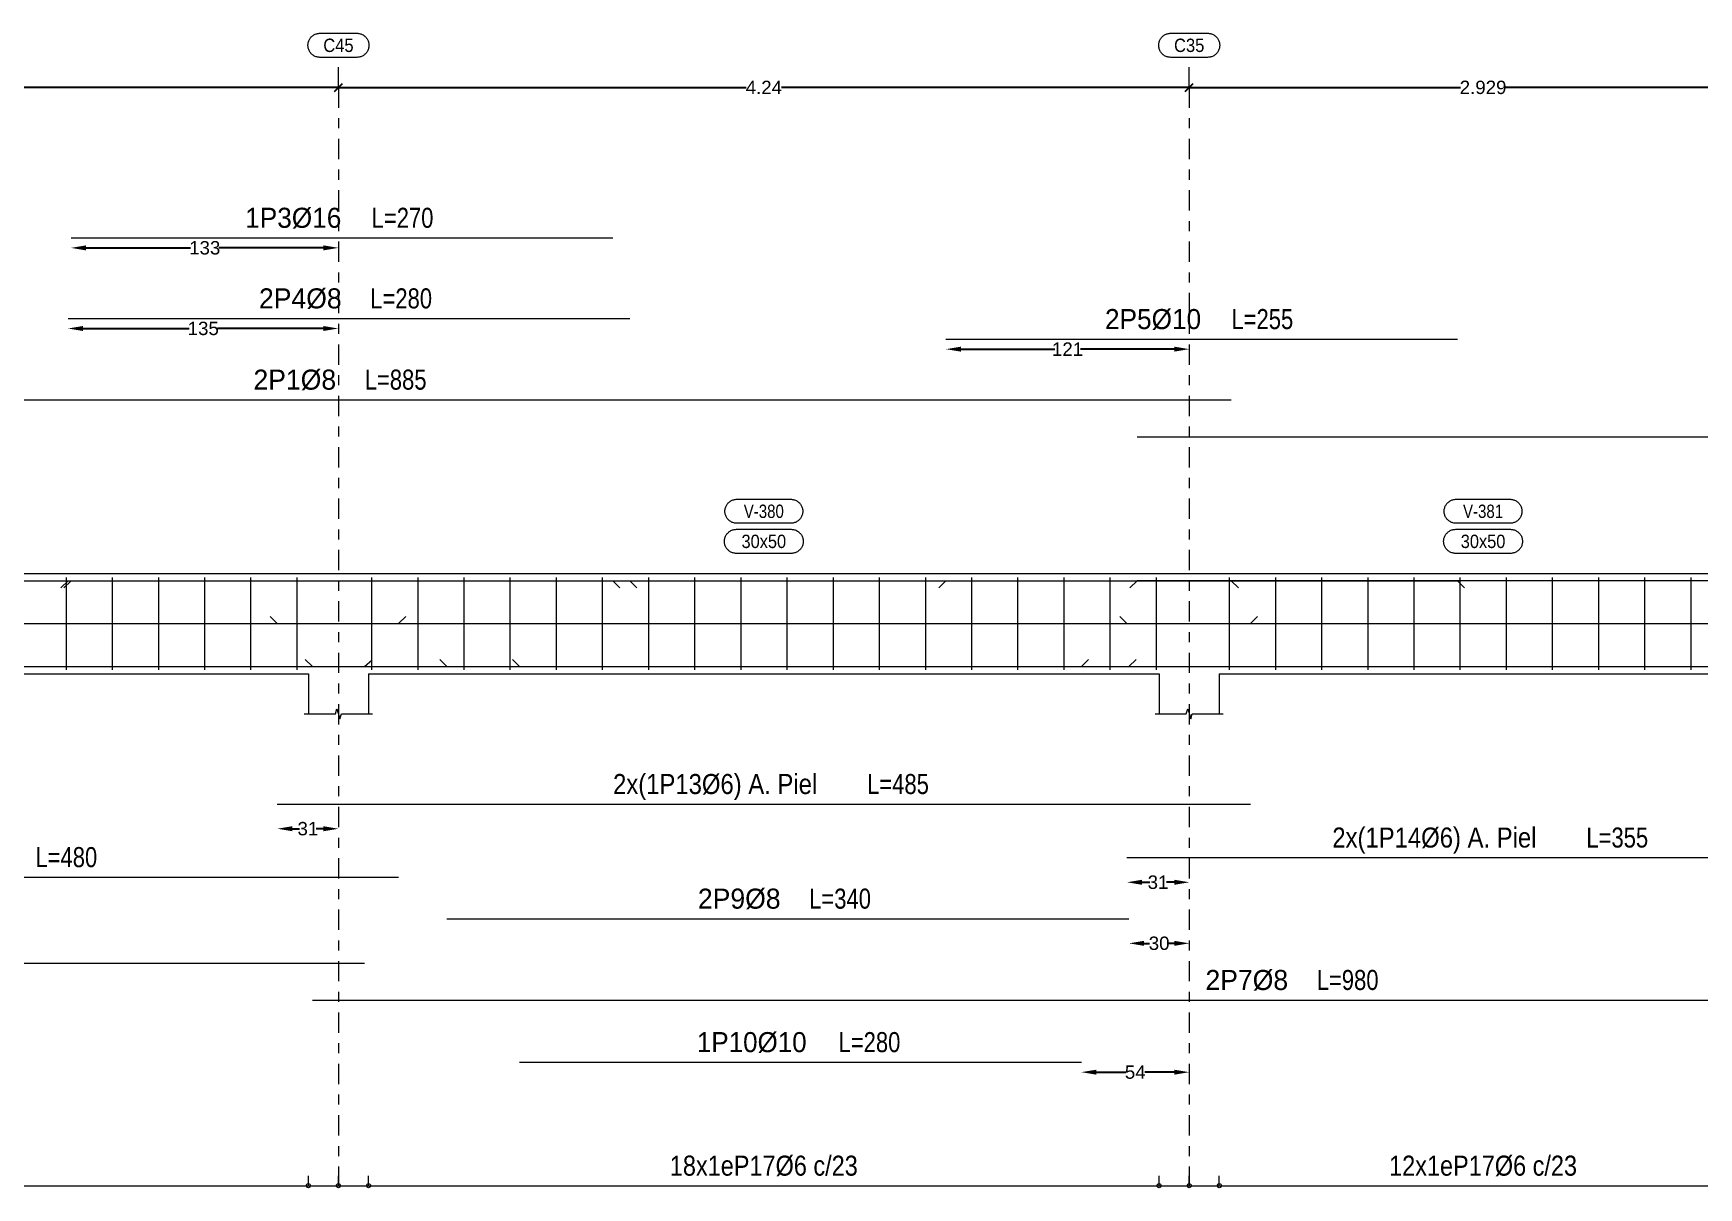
# Model space of a CAD drawing. Header units: millimetres. Extents: x 3 to 479, y -191 to 120.
# Drawn here: x 181.52 to 198.12, y -171.42 to -159.9 of the extents above; entities that cross this region are included whole.
import ezdxf
from ezdxf.enums import TextEntityAlignment as Align

# ---------------------------------------------------------------- set-up
doc = ezdxf.new("R2010")
doc.units = ezdxf.units.MM
doc.linetypes.add('CYPE_RAYAPUNTO', pattern=[0.4125, 0.2025, -0.105, 0, -0.105])
for name, color, linetype, lineweight in [('ALZ_ARM_LONG_ARM_TEXTOS', 3, 'Continuous', 9), ('ALZ_ARM_LONG_TXT_LONG', 3, 'Continuous', 9), ('ALZ_ARM_TRANS_TXT_EST', 3, 'Continuous', 9), ('ALZ_CONT_NUDOS', 122, 'Continuous', 9), ('ALZ_CONT_VIG_HORMIGON', 2, 'Continuous', 9), ('ALZ_COT_COT_ARM', 3, 'Continuous', 0), ('ALZ_COT_COT_EST', 3, 'Continuous', 0), ('ALZ_COT_COT_LIN_APOYOS', 2, 'CYPE_RAYAPUNTO', 0), ('ALZ_COT_LONGITUD_PROYECTADA', 122, 'Continuous', 0), ('ALZ_REF_COT_LIN_AUX_COTA', 2, 'CYPE_RAYAPUNTO', 9), ('ALZ_REF_REF_NOMBRE', 3, 'Continuous', 9), ('ALZ_REF_REF_REFERENCIA', 3, 'Continuous', 9), ('ALZ_REF_TEXTO_REF_NOMBRE', 3, 'Continuous', 9), ('ALZ_REF_TEXTO_REF_REFERENCIA', 3, 'Continuous', 9), ('ARM_LONGITUDINAL_Ø10', 103, 'Continuous', 9), ('ARM_LONGITUDINAL_Ø16', 212, 'Continuous', 9), ('ARM_LONGITUDINAL_Ø6', 151, 'Continuous', 9), ('ARM_LONGITUDINAL_Ø8', 32, 'Continuous', 9), ('ARM_TRANSVERSAL_Ø6', 151, 'Continuous', 9)]:
    doc.layers.add(name, color=color, linetype=linetype, lineweight=lineweight)
doc.styles.add('CYPETXT_0.2_romans', font='arial.ttf', dxfattribs={"height": 0.133333})
doc.styles.add('CYPETXT_romans', font='arial.ttf', dxfattribs={"height": 0.2})
doc.dimstyles.new('cype_arrow', dxfattribs={"dimtxt": 0.18, "dimasz": 0.15, "dimexe": 0.05, "dimexo": 0.05, "dimgap": 0, "dimtad": 0, "dimdec": 4, "dimzin": 0, "dimdsep": 46, "dimtxsty": 'CYPETXT_0.2_romans', "dimcen": 0.09, "dimadec": 0, "dimazin": 0, "dimtfac": 1, "dimtdec": 4, "dimtofl": 0, "dimtmove": 2, "dimatfit": 3, "dimfxl": 1, "dimtolj": 1, "dimtzin": 0, "dimarcsym": 0})
doc.dimstyles.new('cype_oblique', dxfattribs={"dimtxt": 0.18, "dimasz": 0.18, "dimexe": 0.05, "dimexo": 0.05, "dimgap": 0, "dimtad": 0, "dimdec": 4, "dimzin": 0, "dimdsep": 46, "dimtxsty": 'CYPETXT_0.2_romans', "dimblk": 'OBLIQUE', "dimtsz": 0.04, "dimcen": 0.09, "dimadec": 0, "dimazin": 0, "dimtfac": 1, "dimtdec": 4, "dimtofl": 0, "dimtmove": 2, "dimatfit": 3, "dimfxl": 1, "dimtolj": 1, "dimtzin": 0, "dimarcsym": 0})

# ---------------------------------------------------------------- blocks, each defined once
blk = doc.blocks.new('*D824')
at = {"layer": 'ALZ_COT_LONGITUD_PROYECTADA', "color": 0, "lineweight": -2, "transparency": 16777216}
for p, q in [((175.685, -160.482), (175.765, -160.402)), ((175.725, -160.442), (179.969, -160.442)), ((184.565, -160.442), (180.32, -160.442)), ((184.525, -160.482), (184.605, -160.402))]:
    blk.add_line(p, q, dxfattribs=at)
at = {"layer": 'Defpoints', "color": 0, "transparency": 16777216}
for p in [(175.725, -160.442), (175.725, -160.442), (184.565, -160.442)]:
    blk.add_point(p, dxfattribs=at)
at = {"layer": 'ALZ_COT_LONGITUD_PROYECTADA', "color": 0, "transparency": 16777216, "insert": (180.145, -160.442), "char_height": 0.1333, "attachment_point": 5, "style": 'CYPETXT_0.2_romans'}
blk.add_mtext('\\A1;4.42', dxfattribs=at)
blk = doc.blocks.new('_OBLIQUE')
at = {"color": 0, "linetype": 'ByBlock', "lineweight": -2}
blk.add_line((-0.5, -0.5), (0.5, 0.5), dxfattribs=at)
blk = doc.blocks.new('*D825')
at = {"layer": 'ALZ_COT_LONGITUD_PROYECTADA', "color": 0, "lineweight": -2, "transparency": 16777216}
for p, q in [((184.525, -160.482), (184.605, -160.402)), ((184.565, -160.442), (188.629, -160.442)), ((193.045, -160.442), (188.98, -160.442)), ((193.005, -160.482), (193.085, -160.402))]:
    blk.add_line(p, q, dxfattribs=at)
at = {"layer": 'Defpoints', "color": 0, "transparency": 16777216}
for p in [(184.565, -160.442), (184.565, -160.442), (193.045, -160.442)]:
    blk.add_point(p, dxfattribs=at)
at = {"layer": 'ALZ_COT_LONGITUD_PROYECTADA', "color": 0, "transparency": 16777216, "insert": (188.805, -160.442), "char_height": 0.1333, "attachment_point": 5, "style": 'CYPETXT_0.2_romans'}
blk.add_mtext('\\A1;4.24', dxfattribs=at)
blk = doc.blocks.new('*D826')
at = {"layer": 'ALZ_COT_LONGITUD_PROYECTADA', "color": 0, "lineweight": -2, "transparency": 16777216}
for p, q in [((193.005, -160.482), (193.085, -160.402)), ((193.045, -160.442), (195.748, -160.442)), ((198.903, -160.442), (196.2, -160.442)), ((198.863, -160.482), (198.943, -160.402))]:
    blk.add_line(p, q, dxfattribs=at)
at = {"layer": 'Defpoints', "color": 0, "transparency": 16777216}
for p in [(193.045, -160.442), (193.045, -160.442), (198.903, -160.442)]:
    blk.add_point(p, dxfattribs=at)
at = {"layer": 'ALZ_COT_LONGITUD_PROYECTADA', "color": 0, "transparency": 16777216, "insert": (195.974, -160.442), "char_height": 0.1333, "attachment_point": 5, "style": 'CYPETXT_0.2_romans'}
blk.add_mtext('\\A1;2.929', dxfattribs=at)
blk = doc.blocks.new('*D829')
at = {"layer": 'ALZ_COT_COT_ARM', "color": 0, "lineweight": -2, "transparency": 16777216}
for p, q in [((184.105, -167.835), (184.177, -167.835)), ((184.415, -167.835), (184.342, -167.835))]:
    blk.add_line(p, q, dxfattribs=at)
at = {"layer": 'ALZ_COT_COT_ARM', "color": 0, "transparency": 16777216}
for points in [[(184.105, -167.81), (184.105, -167.86), (183.955, -167.835)], [(184.415, -167.81), (184.415, -167.86), (184.565, -167.835)]]:
    blk.add_solid(points, dxfattribs=at)
at = {"layer": 'Defpoints', "color": 0, "transparency": 16777216}
for p in [(183.955, -167.835), (184.565, -167.835), (184.565, -167.835)]:
    blk.add_point(p, dxfattribs=at)
at = {"layer": 'ALZ_COT_COT_ARM', "color": 0, "transparency": 16777216, "insert": (184.26, -167.835), "char_height": 0.1333, "attachment_point": 5, "style": 'CYPETXT_0.2_romans'}
blk.add_mtext('\\A1;31', dxfattribs=at)
blk = doc.blocks.new('*D830')
at = {"layer": 'ALZ_COT_COT_ARM', "color": 0, "lineweight": -2, "transparency": 16777216}
for p, q in [((192.574, -168.369), (192.652, -168.369)), ((192.895, -168.369), (192.817, -168.369))]:
    blk.add_line(p, q, dxfattribs=at)
at = {"layer": 'ALZ_COT_COT_ARM', "color": 0, "transparency": 16777216}
for points in [[(192.574, -168.344), (192.574, -168.394), (192.424, -168.369)], [(192.895, -168.344), (192.895, -168.394), (193.045, -168.369)]]:
    blk.add_solid(points, dxfattribs=at)
at = {"layer": 'Defpoints', "color": 0, "transparency": 16777216}
for p in [(192.424, -168.369), (193.045, -168.369), (193.045, -168.369)]:
    blk.add_point(p, dxfattribs=at)
at = {"layer": 'ALZ_COT_COT_ARM', "color": 0, "transparency": 16777216, "insert": (192.734, -168.369), "char_height": 0.1333, "attachment_point": 5, "style": 'CYPETXT_0.2_romans'}
blk.add_mtext('\\A1;31', dxfattribs=at)
blk = doc.blocks.new('*D832')
at = {"layer": 'ALZ_COT_COT_ARM', "color": 0, "lineweight": -2, "transparency": 16777216}
for p, q in [((182.049, -162.042), (183.091, -162.042)), ((184.415, -162.042), (183.373, -162.042))]:
    blk.add_line(p, q, dxfattribs=at)
at = {"layer": 'ALZ_COT_COT_ARM', "color": 0, "transparency": 16777216}
for points in [[(182.049, -162.017), (182.049, -162.067), (181.899, -162.042)], [(184.415, -162.017), (184.415, -162.067), (184.565, -162.042)]]:
    blk.add_solid(points, dxfattribs=at)
at = {"layer": 'Defpoints', "color": 0, "transparency": 16777216}
for p in [(181.899, -162.042), (184.565, -162.042), (184.565, -162.042)]:
    blk.add_point(p, dxfattribs=at)
at = {"layer": 'ALZ_COT_COT_ARM', "color": 0, "transparency": 16777216, "insert": (183.232, -162.042), "char_height": 0.1333, "attachment_point": 5, "style": 'CYPETXT_0.2_romans'}
blk.add_mtext('\\A1;133', dxfattribs=at)
blk = doc.blocks.new('*D833')
at = {"layer": 'ALZ_COT_COT_ARM', "color": 0, "lineweight": -2, "transparency": 16777216}
for p, q in [((182.02, -162.846), (183.075, -162.846)), ((184.415, -162.846), (183.359, -162.846))]:
    blk.add_line(p, q, dxfattribs=at)
at = {"layer": 'ALZ_COT_COT_ARM', "color": 0, "transparency": 16777216}
for points in [[(182.02, -162.821), (182.02, -162.871), (181.87, -162.846)], [(184.415, -162.821), (184.415, -162.871), (184.565, -162.846)]]:
    blk.add_solid(points, dxfattribs=at)
at = {"layer": 'Defpoints', "color": 0, "transparency": 16777216}
for p in [(181.87, -162.846), (184.565, -162.846), (184.565, -162.846)]:
    blk.add_point(p, dxfattribs=at)
at = {"layer": 'ALZ_COT_COT_ARM', "color": 0, "transparency": 16777216, "insert": (183.217, -162.846), "char_height": 0.1333, "attachment_point": 5, "style": 'CYPETXT_0.2_romans'}
blk.add_mtext('\\A1;135', dxfattribs=at)
blk = doc.blocks.new('*D834')
at = {"layer": 'ALZ_COT_COT_ARM', "color": 0, "lineweight": -2, "transparency": 16777216}
for p, q in [((190.77, -163.052), (191.704, -163.052)), ((192.895, -163.052), (191.96, -163.052))]:
    blk.add_line(p, q, dxfattribs=at)
at = {"layer": 'ALZ_COT_COT_ARM', "color": 0, "transparency": 16777216}
for points in [[(190.77, -163.027), (190.77, -163.077), (190.62, -163.052)], [(192.895, -163.027), (192.895, -163.077), (193.045, -163.052)]]:
    blk.add_solid(points, dxfattribs=at)
at = {"layer": 'Defpoints', "color": 0, "transparency": 16777216}
for p in [(190.62, -163.052), (193.045, -163.052), (193.045, -163.052)]:
    blk.add_point(p, dxfattribs=at)
at = {"layer": 'ALZ_COT_COT_ARM', "color": 0, "transparency": 16777216, "insert": (191.832, -163.052), "char_height": 0.1333, "attachment_point": 5, "style": 'CYPETXT_0.2_romans'}
blk.add_mtext('\\A1;121', dxfattribs=at)
blk = doc.blocks.new('*D835')
at = {"layer": 'ALZ_COT_COT_ARM', "color": 0, "lineweight": -2, "transparency": 16777216}
for p, q in [((192.595, -168.978), (192.649, -168.978)), ((192.895, -168.978), (192.84, -168.978))]:
    blk.add_line(p, q, dxfattribs=at)
at = {"layer": 'ALZ_COT_COT_ARM', "color": 0, "transparency": 16777216}
for points in [[(192.595, -168.953), (192.595, -169.003), (192.445, -168.978)], [(192.895, -168.953), (192.895, -169.003), (193.045, -168.978)]]:
    blk.add_solid(points, dxfattribs=at)
at = {"layer": 'Defpoints', "color": 0, "transparency": 16777216}
for p in [(192.445, -168.978), (193.045, -168.978), (193.045, -168.978)]:
    blk.add_point(p, dxfattribs=at)
at = {"layer": 'ALZ_COT_COT_ARM', "color": 0, "transparency": 16777216, "insert": (192.745, -168.978), "char_height": 0.1333, "attachment_point": 5, "style": 'CYPETXT_0.2_romans'}
blk.add_mtext('\\A1;30', dxfattribs=at)
blk = doc.blocks.new('*D836')
at = {"layer": 'ALZ_COT_COT_ARM', "color": 0, "lineweight": -2, "transparency": 16777216}
for p, q in [((192.12, -170.263), (192.412, -170.263)), ((192.895, -170.263), (192.602, -170.263))]:
    blk.add_line(p, q, dxfattribs=at)
at = {"layer": 'ALZ_COT_COT_ARM', "color": 0, "transparency": 16777216}
for points in [[(192.12, -170.238), (192.12, -170.288), (191.97, -170.263)], [(192.895, -170.238), (192.895, -170.288), (193.045, -170.263)]]:
    blk.add_solid(points, dxfattribs=at)
at = {"layer": 'Defpoints', "color": 0, "transparency": 16777216}
for p in [(191.97, -170.263), (193.045, -170.263), (193.045, -170.263)]:
    blk.add_point(p, dxfattribs=at)
at = {"layer": 'ALZ_COT_COT_ARM', "color": 0, "transparency": 16777216, "insert": (192.507, -170.263), "char_height": 0.1333, "attachment_point": 5, "style": 'CYPETXT_0.2_romans'}
blk.add_mtext('\\A1;54', dxfattribs=at)

msp = doc.modelspace()

# ---------------------------------------------------------------- linework, layer by layer
at = {"layer": 'ALZ_CONT_NUDOS'}
for p, q in [((184.26451, -166.28897), (184.26451, -166.68897)), ((184.86451, -166.28897), (184.86451, -166.68897)), ((192.74451, -166.28897), (192.74451, -166.68897)), ((193.34451, -166.28897), (193.34451, -166.68897))]:
    msp.add_line(p, q, dxfattribs=at)
for points in [[(184.26451, -165.28897), (184.86451, -165.28897)], [(192.74451, -165.28897), (193.34451, -165.28897)], [(184.22451, -166.68897), (184.53451, -166.68897), (184.54951, -166.63897), (184.57951, -166.73897), (184.59451, -166.68897), (184.90451, -166.68897)], [(192.70451, -166.68897), (193.01451, -166.68897), (193.02951, -166.63897), (193.05951, -166.73897), (193.07451, -166.68897), (193.38451, -166.68897)]]:
    msp.add_lwpolyline(points, dxfattribs=at)
at = {"layer": 'ALZ_CONT_VIG_HORMIGON'}
for p, q in [((176.67451, -165.28897), (184.26451, -165.28897)), ((184.86451, -165.28897), (192.74451, -165.28897)), ((193.34451, -165.28897), (198.60308, -165.28897)), ((176.67451, -166.28897), (184.26451, -166.28897)), ((184.86451, -166.28897), (192.74451, -166.28897)), ((193.34451, -166.28897), (198.60308, -166.28897))]:
    msp.add_line(p, q, dxfattribs=at)
at = {"layer": 'ALZ_COT_COT_EST'}
for p, q in [((184.26451, -171.39519), (184.26451, -171.29519)), ((184.56451, -171.39519), (184.56451, -171.29519)), ((184.86451, -171.39519), (184.86451, -171.29519)), ((192.74451, -171.39519), (192.74451, -171.29519)), ((193.04451, -171.39519), (193.04451, -171.29519)), ((193.34451, -171.39519), (193.34451, -171.29519))]:
    msp.add_line(p, q, dxfattribs=at)
for points in [[(176.67451, -171.39519), (184.26451, -171.39519), (184.26451, -171.29519)], [(184.26451, -171.39519), (184.56451, -171.39519), (184.56451, -171.29519)], [(184.56451, -171.39519), (184.86451, -171.39519), (184.86451, -171.29519)], [(184.86451, -171.39519), (192.74451, -171.39519), (192.74451, -171.29519)], [(192.74451, -171.39519), (193.04451, -171.39519), (193.04451, -171.29519)], [(193.04451, -171.39519), (193.34451, -171.39519), (193.34451, -171.29519)], [(193.34451, -171.39519), (198.60308, -171.39519), (198.60308, -171.29519)]]:
    msp.add_lwpolyline(points, dxfattribs=at)
for centre in [(184.26451, -171.39519), (184.26451, -171.39519), (184.56451, -171.39519), (184.56451, -171.39519), (184.86451, -171.39519), (184.86451, -171.39519), (192.74451, -171.39519), (192.74451, -171.39519), (193.04451, -171.39519), (193.04451, -171.39519), (193.34451, -171.39519), (193.34451, -171.39519)]:
    msp.add_circle(centre, 0.02, dxfattribs=at)
at = {"layer": 'ALZ_COT_COT_LIN_APOYOS'}
for p, q in [((184.56451, -160.44176), (184.56451, -171.39519)), ((193.04451, -160.44176), (193.04451, -171.39519))]:
    msp.add_line(p, q, dxfattribs=at)
at = {"layer": 'ALZ_REF_COT_LIN_AUX_COTA'}
for p, q in [((184.56451, -160.44176), (184.56451, -160.14176)), ((193.04451, -160.44176), (193.04451, -160.14176))]:
    msp.add_line(p, q, dxfattribs=at)
at = {"layer": 'ALZ_REF_REF_NOMBRE'}
for points in [[(189.07251, -164.54897), (189.08052, -164.54924), (189.0885, -164.55004), (189.09641, -164.55138), (189.10421, -164.55324), (189.11187, -164.55561), (189.11935, -164.55849), (189.12663, -164.56187), (189.13366, -164.56572), (189.14042, -164.57004), (189.14688, -164.5748), (189.153, -164.57997), (189.15876, -164.58555), (189.16414, -164.5915), (189.16911, -164.59779), (189.17365, -164.6044), (189.17774, -164.6113), (189.18136, -164.61846), (189.18449, -164.62584), (189.18712, -164.63342), (189.18924, -164.64115), (189.19083, -164.64901), (189.1919, -164.65696), (189.19244, -164.66496), (189.19244, -164.67298), (189.1919, -164.68098), (189.19083, -164.68893), (189.18924, -164.69679), (189.18712, -164.70453), (189.18449, -164.7121), (189.18136, -164.71949), (189.17774, -164.72664), (189.17365, -164.73354), (189.16911, -164.74015), (189.16414, -164.74645), (189.15876, -164.7524), (189.153, -164.75797), (189.14688, -164.76315), (189.14042, -164.76791), (189.13366, -164.77222), (189.12663, -164.77608), (189.11935, -164.77945), (189.11187, -164.78233), (189.10421, -164.78471), (189.09641, -164.78657), (189.0885, -164.7879), (189.08052, -164.7887), (189.07251, -164.78897), (188.53651, -164.78897), (188.52849, -164.7887), (188.52051, -164.7879), (188.5126, -164.78657), (188.5048, -164.78471), (188.49714, -164.78233), (188.48966, -164.77945), (188.48238, -164.77608), (188.47535, -164.77222), (188.46859, -164.76791), (188.46214, -164.76315), (188.45601, -164.75797), (188.45025, -164.7524), (188.44487, -164.74645), (188.4399, -164.74015), (188.43536, -164.73354), (188.43127, -164.72664), (188.42765, -164.71949), (188.42452, -164.7121), (188.42189, -164.70453), (188.41977, -164.69679), (188.41818, -164.68893), (188.41711, -164.68098), (188.41657, -164.67298), (188.41657, -164.66496), (188.41711, -164.65696), (188.41818, -164.64901), (188.41977, -164.64115), (188.42189, -164.63342), (188.42452, -164.62584), (188.42765, -164.61846), (188.43127, -164.6113), (188.43536, -164.6044), (188.4399, -164.59779), (188.44487, -164.5915), (188.45025, -164.58555), (188.45601, -164.57997), (188.46214, -164.5748), (188.46859, -164.57004), (188.47535, -164.56572), (188.48238, -164.56187), (188.48966, -164.55849), (188.49714, -164.55561), (188.5048, -164.55324), (188.5126, -164.55138), (188.52051, -164.55004), (188.52849, -164.54924), (188.53651, -164.54897), (189.07251, -164.54897)], [(196.2418, -164.54897), (196.24981, -164.54924), (196.25779, -164.55004), (196.2657, -164.55138), (196.2735, -164.55324), (196.28116, -164.55561), (196.28864, -164.55849), (196.29592, -164.56187), (196.30295, -164.56572), (196.30971, -164.57004), (196.31617, -164.5748), (196.32229, -164.57997), (196.32805, -164.58555), (196.33343, -164.5915), (196.3384, -164.59779), (196.34294, -164.6044), (196.34703, -164.6113), (196.35065, -164.61846), (196.35378, -164.62584), (196.35641, -164.63342), (196.35853, -164.64115), (196.36012, -164.64901), (196.36119, -164.65696), (196.36173, -164.66496), (196.36173, -164.67298), (196.36119, -164.68098), (196.36012, -164.68893), (196.35853, -164.69679), (196.35641, -164.70453), (196.35378, -164.7121), (196.35065, -164.71949), (196.34703, -164.72664), (196.34294, -164.73354), (196.3384, -164.74015), (196.33343, -164.74645), (196.32805, -164.7524), (196.32229, -164.75797), (196.31617, -164.76315), (196.30971, -164.76791), (196.30295, -164.77222), (196.29592, -164.77608), (196.28864, -164.77945), (196.28116, -164.78233), (196.2735, -164.78471), (196.2657, -164.78657), (196.25779, -164.7879), (196.24981, -164.7887), (196.2418, -164.78897), (195.7058, -164.78897), (195.69778, -164.7887), (195.6898, -164.7879), (195.68189, -164.78657), (195.67409, -164.78471), (195.66643, -164.78233), (195.65895, -164.77945), (195.65167, -164.77608), (195.64464, -164.77222), (195.63788, -164.76791), (195.63143, -164.76315), (195.6253, -164.75797), (195.61954, -164.7524), (195.61416, -164.74645), (195.60919, -164.74015), (195.60465, -164.73354), (195.60056, -164.72664), (195.59694, -164.71949), (195.59381, -164.7121), (195.59118, -164.70453), (195.58906, -164.69679), (195.58747, -164.68893), (195.5864, -164.68098), (195.58586, -164.67298), (195.58586, -164.66496), (195.5864, -164.65696), (195.58747, -164.64901), (195.58906, -164.64115), (195.59118, -164.63342), (195.59381, -164.62584), (195.59694, -164.61846), (195.60056, -164.6113), (195.60465, -164.6044), (195.60919, -164.59779), (195.61416, -164.5915), (195.61954, -164.58555), (195.6253, -164.57997), (195.63143, -164.5748), (195.63788, -164.57004), (195.64464, -164.56572), (195.65167, -164.56187), (195.65895, -164.55849), (195.66643, -164.55561), (195.67409, -164.55324), (195.68189, -164.55138), (195.6898, -164.55004), (195.69778, -164.54924), (195.7058, -164.54897), (196.2418, -164.54897)], [(189.07751, -164.84897), (189.08552, -164.84924), (189.0935, -164.85004), (189.10141, -164.85138), (189.10921, -164.85324), (189.11687, -164.85561), (189.12435, -164.85849), (189.13163, -164.86187), (189.13866, -164.86572), (189.14542, -164.87004), (189.15188, -164.8748), (189.158, -164.87997), (189.16376, -164.88555), (189.16914, -164.8915), (189.17411, -164.89779), (189.17865, -164.9044), (189.18274, -164.9113), (189.18636, -164.91846), (189.18949, -164.92584), (189.19212, -164.93342), (189.19424, -164.94115), (189.19583, -164.94901), (189.1969, -164.95696), (189.19744, -164.96496), (189.19744, -164.97298), (189.1969, -164.98098), (189.19583, -164.98893), (189.19424, -164.99679), (189.19212, -165.00453), (189.18949, -165.0121), (189.18636, -165.01949), (189.18274, -165.02664), (189.17865, -165.03354), (189.17411, -165.04015), (189.16914, -165.04645), (189.16376, -165.0524), (189.158, -165.05797), (189.15188, -165.06315), (189.14542, -165.06791), (189.13866, -165.07222), (189.13163, -165.07608), (189.12435, -165.07945), (189.11687, -165.08233), (189.10921, -165.08471), (189.10141, -165.08657), (189.0935, -165.0879), (189.08552, -165.0887), (189.07751, -165.08897), (188.53151, -165.08897), (188.52349, -165.0887), (188.51551, -165.0879), (188.5076, -165.08657), (188.4998, -165.08471), (188.49214, -165.08233), (188.48466, -165.07945), (188.47738, -165.07608), (188.47035, -165.07222), (188.46359, -165.06791), (188.45714, -165.06315), (188.45101, -165.05797), (188.44525, -165.0524), (188.43987, -165.04645), (188.4349, -165.04015), (188.43036, -165.03354), (188.42627, -165.02664), (188.42265, -165.01949), (188.41952, -165.0121), (188.41689, -165.00453), (188.41477, -164.99679), (188.41318, -164.98893), (188.41211, -164.98098), (188.41157, -164.97298), (188.41157, -164.96496), (188.41211, -164.95696), (188.41318, -164.94901), (188.41477, -164.94115), (188.41689, -164.93342), (188.41952, -164.92584), (188.42265, -164.91846), (188.42627, -164.9113), (188.43036, -164.9044), (188.4349, -164.89779), (188.43987, -164.8915), (188.44525, -164.88555), (188.45101, -164.87997), (188.45714, -164.8748), (188.46359, -164.87004), (188.47035, -164.86572), (188.47738, -164.86187), (188.48466, -164.85849), (188.49214, -164.85561), (188.4998, -164.85324), (188.5076, -164.85138), (188.51551, -164.85004), (188.52349, -164.84924), (188.53151, -164.84897), (189.07751, -164.84897)], [(196.2468, -164.84897), (196.25481, -164.84924), (196.26279, -164.85004), (196.2707, -164.85138), (196.2785, -164.85324), (196.28616, -164.85561), (196.29364, -164.85849), (196.30092, -164.86187), (196.30795, -164.86572), (196.31471, -164.87004), (196.32117, -164.8748), (196.32729, -164.87997), (196.33305, -164.88555), (196.33843, -164.8915), (196.3434, -164.89779), (196.34794, -164.9044), (196.35203, -164.9113), (196.35565, -164.91846), (196.35878, -164.92584), (196.36141, -164.93342), (196.36353, -164.94115), (196.36512, -164.94901), (196.36619, -164.95696), (196.36673, -164.96496), (196.36673, -164.97298), (196.36619, -164.98098), (196.36512, -164.98893), (196.36353, -164.99679), (196.36141, -165.00453), (196.35878, -165.0121), (196.35565, -165.01949), (196.35203, -165.02664), (196.34794, -165.03354), (196.3434, -165.04015), (196.33843, -165.04645), (196.33305, -165.0524), (196.32729, -165.05797), (196.32117, -165.06315), (196.31471, -165.06791), (196.30795, -165.07222), (196.30092, -165.07608), (196.29364, -165.07945), (196.28616, -165.08233), (196.2785, -165.08471), (196.2707, -165.08657), (196.26279, -165.0879), (196.25481, -165.0887), (196.2468, -165.08897), (195.7008, -165.08897), (195.69278, -165.0887), (195.6848, -165.0879), (195.67689, -165.08657), (195.66909, -165.08471), (195.66143, -165.08233), (195.65395, -165.07945), (195.64667, -165.07608), (195.63964, -165.07222), (195.63288, -165.06791), (195.62643, -165.06315), (195.6203, -165.05797), (195.61454, -165.0524), (195.60916, -165.04645), (195.60419, -165.04015), (195.59965, -165.03354), (195.59556, -165.02664), (195.59194, -165.01949), (195.58881, -165.0121), (195.58618, -165.00453), (195.58406, -164.99679), (195.58247, -164.98893), (195.5814, -164.98098), (195.58086, -164.97298), (195.58086, -164.96496), (195.5814, -164.95696), (195.58247, -164.94901), (195.58406, -164.94115), (195.58618, -164.93342), (195.58881, -164.92584), (195.59194, -164.91846), (195.59556, -164.9113), (195.59965, -164.9044), (195.60419, -164.89779), (195.60916, -164.8915), (195.61454, -164.88555), (195.6203, -164.87997), (195.62643, -164.8748), (195.63288, -164.87004), (195.63964, -164.86572), (195.64667, -164.86187), (195.65395, -164.85849), (195.66143, -164.85561), (195.66909, -164.85324), (195.67689, -164.85138), (195.6848, -164.85004), (195.69278, -164.84924), (195.7008, -164.84897), (196.2468, -164.84897)]]:
    msp.add_lwpolyline(points, close=True, dxfattribs=at)
at = {"layer": 'ALZ_REF_REF_REFERENCIA'}
for points in [[(184.74851, -159.90176), (184.75652, -159.90203), (184.7645, -159.90284), (184.77241, -159.90417), (184.78021, -159.90603), (184.78787, -159.9084), (184.79535, -159.91129), (184.80263, -159.91466), (184.80966, -159.91852), (184.81642, -159.92283), (184.82288, -159.92759), (184.829, -159.93277), (184.83476, -159.93834), (184.84014, -159.94429), (184.84511, -159.95058), (184.84965, -159.95719), (184.85374, -159.96409), (184.85736, -159.97125), (184.86049, -159.97864), (184.86312, -159.98621), (184.86524, -159.99395), (184.86683, -160.0018), (184.8679, -160.00975), (184.86844, -160.01775), (184.86844, -160.02577), (184.8679, -160.03378), (184.86683, -160.04172), (184.86524, -160.04958), (184.86312, -160.05732), (184.86049, -160.06489), (184.85736, -160.07228), (184.85374, -160.07943), (184.84965, -160.08633), (184.84511, -160.09295), (184.84014, -160.09924), (184.83476, -160.10519), (184.829, -160.11076), (184.82288, -160.11594), (184.81642, -160.1207), (184.80966, -160.12501), (184.80263, -160.12887), (184.79535, -160.13224), (184.78787, -160.13512), (184.78021, -160.1375), (184.77241, -160.13936), (184.7645, -160.14069), (184.75652, -160.1415), (184.74851, -160.14176), (184.38051, -160.14176), (184.37249, -160.1415), (184.36451, -160.14069), (184.3566, -160.13936), (184.3488, -160.1375), (184.34114, -160.13512), (184.33366, -160.13224), (184.32638, -160.12887), (184.31935, -160.12501), (184.31259, -160.1207), (184.30614, -160.11594), (184.30001, -160.11076), (184.29425, -160.10519), (184.28887, -160.09924), (184.2839, -160.09295), (184.27936, -160.08633), (184.27527, -160.07943), (184.27165, -160.07228), (184.26852, -160.06489), (184.26589, -160.05732), (184.26377, -160.04958), (184.26218, -160.04172), (184.26111, -160.03378), (184.26057, -160.02577), (184.26057, -160.01775), (184.26111, -160.00975), (184.26218, -160.0018), (184.26377, -159.99395), (184.26589, -159.98621), (184.26852, -159.97864), (184.27165, -159.97125), (184.27527, -159.96409), (184.27936, -159.95719), (184.2839, -159.95058), (184.28887, -159.94429), (184.29425, -159.93834), (184.30001, -159.93277), (184.30614, -159.92759), (184.31259, -159.92283), (184.31935, -159.91852), (184.32638, -159.91466), (184.33366, -159.91129), (184.34114, -159.9084), (184.3488, -159.90603), (184.3566, -159.90417), (184.36451, -159.90284), (184.37249, -159.90203), (184.38051, -159.90176), (184.74851, -159.90176)], [(193.22851, -159.90176), (193.23652, -159.90203), (193.2445, -159.90284), (193.25241, -159.90417), (193.26021, -159.90603), (193.26787, -159.9084), (193.27535, -159.91129), (193.28263, -159.91466), (193.28966, -159.91852), (193.29642, -159.92283), (193.30288, -159.92759), (193.309, -159.93277), (193.31476, -159.93834), (193.32014, -159.94429), (193.32511, -159.95058), (193.32965, -159.95719), (193.33374, -159.96409), (193.33736, -159.97125), (193.34049, -159.97864), (193.34312, -159.98621), (193.34524, -159.99395), (193.34683, -160.0018), (193.3479, -160.00975), (193.34844, -160.01775), (193.34844, -160.02577), (193.3479, -160.03378), (193.34683, -160.04172), (193.34524, -160.04958), (193.34312, -160.05732), (193.34049, -160.06489), (193.33736, -160.07228), (193.33374, -160.07943), (193.32965, -160.08633), (193.32511, -160.09295), (193.32014, -160.09924), (193.31476, -160.10519), (193.309, -160.11076), (193.30288, -160.11594), (193.29642, -160.1207), (193.28966, -160.12501), (193.28263, -160.12887), (193.27535, -160.13224), (193.26787, -160.13512), (193.26021, -160.1375), (193.25241, -160.13936), (193.2445, -160.14069), (193.23652, -160.1415), (193.22851, -160.14176), (192.86051, -160.14176), (192.85249, -160.1415), (192.84451, -160.14069), (192.8366, -160.13936), (192.8288, -160.1375), (192.82114, -160.13512), (192.81366, -160.13224), (192.80638, -160.12887), (192.79935, -160.12501), (192.79259, -160.1207), (192.78614, -160.11594), (192.78001, -160.11076), (192.77425, -160.10519), (192.76887, -160.09924), (192.7639, -160.09295), (192.75936, -160.08633), (192.75527, -160.07943), (192.75165, -160.07228), (192.74852, -160.06489), (192.74589, -160.05732), (192.74377, -160.04958), (192.74218, -160.04172), (192.74111, -160.03378), (192.74057, -160.02577), (192.74057, -160.01775), (192.74111, -160.00975), (192.74218, -160.0018), (192.74377, -159.99395), (192.74589, -159.98621), (192.74852, -159.97864), (192.75165, -159.97125), (192.75527, -159.96409), (192.75936, -159.95719), (192.7639, -159.95058), (192.76887, -159.94429), (192.77425, -159.93834), (192.78001, -159.93277), (192.78614, -159.92759), (192.79259, -159.92283), (192.79935, -159.91852), (192.80638, -159.91466), (192.81366, -159.91129), (192.82114, -159.9084), (192.8288, -159.90603), (192.8366, -159.90417), (192.84451, -159.90284), (192.85249, -159.90203), (192.86051, -159.90176), (193.22851, -159.90176)]]:
    msp.add_lwpolyline(points, close=True, dxfattribs=at)
at = {"layer": 'ARM_LONGITUDINAL_Ø10'}
for p, q in [((190.61951, -165.36097), (190.54879, -165.43168)), ((195.71951, -165.36097), (195.79022, -165.43168)), ((186.36951, -166.21697), (186.29879, -166.14626)), ((191.96951, -166.21697), (192.04022, -166.14626))]:
    msp.add_line(p, q, dxfattribs=at)
for points in [[(190.61951, -162.952), (195.71951, -162.952)], [(190.61951, -165.36097), (195.71951, -165.36097)], [(186.36951, -166.21697), (191.96951, -166.21697)], [(186.36951, -170.16325), (191.96951, -170.16325)]]:
    msp.add_lwpolyline(points, dxfattribs=at)
at = {"layer": 'ARM_LONGITUDINAL_Ø16'}
for p, q in [((181.8992, -165.36097), (181.82849, -165.43168)), ((187.2992, -165.36097), (187.36991, -165.43168)), ((184.82451, -166.21697), (184.89915, -166.15043))]:
    msp.add_line(p, q, dxfattribs=at)
for points in [[(181.8992, -161.94176), (187.2992, -161.94176)], [(181.8992, -165.36097), (187.2992, -165.36097)], [(175.76451, -165.69697), (175.76451, -166.12097), (175.77181, -166.15771), (175.79262, -166.18886), (175.82377, -166.20967), (175.86051, -166.21697), (184.82451, -166.21697)], [(175.76451, -168.65632), (175.76451, -169.08032), (175.77181, -169.11706), (175.79262, -169.14821), (175.82377, -169.16902), (175.86051, -169.17632), (184.82451, -169.17632)]]:
    msp.add_lwpolyline(points, dxfattribs=at)
at = {"layer": 'ARM_LONGITUDINAL_Ø6'}
for p, q in [((183.95451, -165.78897), (183.88379, -165.71826)), ((185.16451, -165.78897), (185.23522, -165.71826)), ((192.4238, -165.78897), (192.35308, -165.71826)), ((193.65451, -165.78897), (193.72522, -165.71826))]:
    msp.add_line(p, q, dxfattribs=at)
for points in [[(175.80607, -165.78897), (185.16451, -165.78897)], [(183.95451, -165.78897), (193.65451, -165.78897)], [(192.4238, -165.78897), (199.5238, -165.78897)], [(183.95451, -167.58897), (193.65451, -167.58897)], [(175.86451, -168.1449), (175.78529, -168.2821), (175.7878, -168.29632), (175.79502, -168.30882), (175.80607, -168.3181), (185.16451, -168.3181)], [(192.4238, -168.12279), (199.5238, -168.12279)]]:
    msp.add_lwpolyline(points, dxfattribs=at)
at = {"layer": 'ARM_LONGITUDINAL_Ø8'}
for p, q in [((181.86951, -165.36097), (181.79879, -165.43168)), ((187.46951, -165.36097), (187.54022, -165.43168)), ((192.52451, -165.36097), (192.45379, -165.43168)), ((193.46451, -165.36097), (193.53522, -165.43168)), ((184.30451, -166.21697), (184.23379, -166.14626)), ((185.64451, -166.21697), (185.57379, -166.14626)), ((192.44451, -166.21697), (192.51522, -166.14626))]:
    msp.add_line(p, q, dxfattribs=at)
for points in [[(181.86951, -162.7456), (187.46951, -162.7456)], [(175.76451, -163.55585), (193.46451, -163.55585)], [(210.32451, -163.92897), (192.52451, -163.92897)], [(175.76451, -165.36097), (193.46451, -165.36097)], [(181.86951, -165.36097), (187.46951, -165.36097)], [(210.32451, -165.36097), (192.52451, -165.36097)], [(184.30451, -166.21697), (203.90308, -166.21697)], [(185.64451, -166.21697), (192.44451, -166.21697)], [(185.64451, -168.73226), (192.44451, -168.73226)], [(184.30451, -169.54325), (203.90308, -169.54325)]]:
    msp.add_lwpolyline(points, dxfattribs=at)
at = {"layer": 'ARM_TRANSVERSAL_Ø6'}
for p, q in [((181.84951, -165.32897), (181.84951, -166.24897)), ((182.30951, -165.32897), (182.30951, -166.24897)), ((182.76951, -165.32897), (182.76951, -166.24897)), ((183.22951, -165.32897), (183.22951, -166.24897)), ((183.68951, -165.32897), (183.68951, -166.24897)), ((184.14951, -165.32897), (184.14951, -166.24897)), ((184.89451, -165.32897), (184.89451, -166.24897)), ((185.35451, -165.32897), (185.35451, -166.24897)), ((185.81451, -165.32897), (185.81451, -166.24897)), ((186.27451, -165.32897), (186.27451, -166.24897)), ((186.73451, -165.32897), (186.73451, -166.24897)), ((187.19451, -165.32897), (187.19451, -166.24897)), ((187.65451, -165.32897), (187.65451, -166.24897)), ((188.11451, -165.32897), (188.11451, -166.24897)), ((188.57451, -165.32897), (188.57451, -166.24897)), ((189.03451, -165.32897), (189.03451, -166.24897)), ((189.49451, -165.32897), (189.49451, -166.24897)), ((189.95451, -165.32897), (189.95451, -166.24897)), ((190.41451, -165.32897), (190.41451, -166.24897)), ((190.87451, -165.32897), (190.87451, -166.24897)), ((191.33451, -165.32897), (191.33451, -166.24897)), ((191.79451, -165.32897), (191.79451, -166.24897)), ((192.25451, -165.32897), (192.25451, -166.24897)), ((192.71451, -165.32897), (192.71451, -166.24897)), ((193.4438, -165.32897), (193.4438, -166.24897)), ((193.9038, -165.32897), (193.9038, -166.24897)), ((194.3638, -165.32897), (194.3638, -166.24897)), ((194.8238, -165.32897), (194.8238, -166.24897)), ((195.2838, -165.32897), (195.2838, -166.24897)), ((195.7438, -165.32897), (195.7438, -166.24897)), ((196.2038, -165.32897), (196.2038, -166.24897)), ((196.6638, -165.32897), (196.6638, -166.24897)), ((197.1238, -165.32897), (197.1238, -166.24897)), ((197.5838, -165.32897), (197.5838, -166.24897)), ((198.0438, -165.32897), (198.0438, -166.24897))]:
    msp.add_line(p, q, dxfattribs=at)

# ---------------------------------------------------------------- texts
at = {"layer": 'ALZ_ARM_LONG_ARM_TEXTOS', "style": 'CYPETXT_romans'}
for s, width, p in [('1P3%%c16', 0.935124, (184.1142, -161.84176)), ('2P4%%c8', 0.947337, (184.18451, -162.6456)), ('2P5%%c10', 0.935124, (192.68451, -162.852)), ('2P1%%c8', 0.947337, (184.12951, -163.45585)), ('2x(1P13%%c6) A. Piel', 0.851134, (188.31951, -167.48897)), ('2x(1P14%%c6) A. Piel', 0.851134, (195.4888, -168.02279)), ('2P9%%c8', 0.947337, (188.55951, -168.63226)), ('2P7%%c8', 0.947337, (193.6188, -169.44325)), ('1P10%%c10', 0.92633, (188.68451, -170.06325))]:
    msp.add_text(s, height=0.2, dxfattribs=dict(at, width=width)).set_placement(p, align=Align.CENTER)
at = {"layer": 'ALZ_ARM_LONG_TXT_LONG', "style": 'CYPETXT_romans', "width": 0.785606}
for s, p in [(' L=270', (185.1727, -161.84176)), (' L=280', (185.15901, -162.6456)), (' L=255', (193.74301, -162.852)), (' L=885', (185.10401, -163.45585)), (' L=485', (190.11151, -167.48897)), (' L=355', (197.2808, -168.02279)), (' L=480', (181.82151, -168.2181)), (' L=340', (189.53401, -168.63226)), (' L=980', (194.5933, -169.44325)), (' L=280', (189.82701, -170.06325))]:
    msp.add_text(s, height=0.2, dxfattribs=at).set_placement(p, align=Align.CENTER)
at = {"layer": 'ALZ_ARM_TRANS_TXT_EST', "style": 'CYPETXT_romans', "width": 0.837616}
for s, p in [('18x1eP17%%c6 c/23', (188.80451, -171.29519)), ('12x1eP17%%c6 c/23', (195.9738, -171.29519))]:
    msp.add_text(s, height=0.2, dxfattribs=at).set_placement(p, align=Align.CENTER)
at = {"layer": 'ALZ_REF_TEXTO_REF_NOMBRE', "style": 'CYPETXT_romans'}
for s, width, p in [('V-380', 0.803518, (188.80451, -164.66897)), ('V-381', 0.803518, (195.9738, -164.66897)), ('30x50', 0.876123, (188.80451, -164.96897)), ('30x50', 0.876123, (195.9738, -164.96897))]:
    msp.add_text(s, height=0.133333, dxfattribs=dict(at, width=width)).set_placement(p, align=Align.MIDDLE_CENTER)
at = {"layer": 'ALZ_REF_TEXTO_REF_REFERENCIA', "style": 'CYPETXT_romans', "width": 0.8832}
for s, p in [('C45', (184.56451, -160.02176)), ('C35', (193.04451, -160.02176))]:
    msp.add_text(s, height=0.133333, dxfattribs=at).set_placement(p, align=Align.MIDDLE_CENTER)

# ---------------------------------------------------------------- dimensions: what is measured, and where the dimension line sits
at = {"layer": 'ALZ_COT_COT_ARM'}
for p1, p2, text, picture, middle in [((181.8992, -162.04176), (184.56451, -162.04176), '133', '*D832', (183.23185, -162.04176)), ((181.86951, -162.8456), (184.56451, -162.8456), '135', '*D833', (183.21701, -162.8456)), ((190.61951, -163.052), (193.04451, -163.052), '121', '*D834', (191.83201, -163.052)), ((183.95451, -167.83497), (184.56451, -167.83497), '31', '*D829', (184.25951, -167.83497)), ((192.4238, -168.36879), (193.04451, -168.36879), '31', '*D830', (192.73415, -168.36879)), ((192.44451, -168.97826), (193.04451, -168.97826), '30', '*D835', (192.74451, -168.97826)), ((191.96951, -170.26325), (193.04451, -170.26325), '54', '*D836', (192.50701, -170.26325))]:
    dim = msp.add_aligned_dim(p1=p1, p2=p2, distance=0, text=text, dimstyle='cype_arrow', override={"dimexe": 0, "dimexo": 0}, dxfattribs=at)
    dim.commit()
    dim.dimension.update_dxf_attribs({"geometry": picture, "text_midpoint": middle})
at = {"layer": 'ALZ_COT_LONGITUD_PROYECTADA'}
for p1, p2, text, picture, middle in [((184.56451, -160.44176), (175.72451, -160.44176), '4.42', '*D824', (180.14451, -160.44176)), ((193.04451, -160.44176), (184.56451, -160.44176), '4.24', '*D825', (188.80451, -160.44176)), ((198.90308, -160.44176), (193.04451, -160.44176), '2.929', '*D826', (195.9738, -160.44176))]:
    dim = msp.add_aligned_dim(p1=p1, p2=p2, distance=0, text=text, dimstyle='cype_oblique', override={"dimexe": 0, "dimexo": 0}, dxfattribs=at)
    dim.commit()
    dim.dimension.update_dxf_attribs({"geometry": picture, "text_midpoint": middle})

doc.saveas('drawing.dxf')
